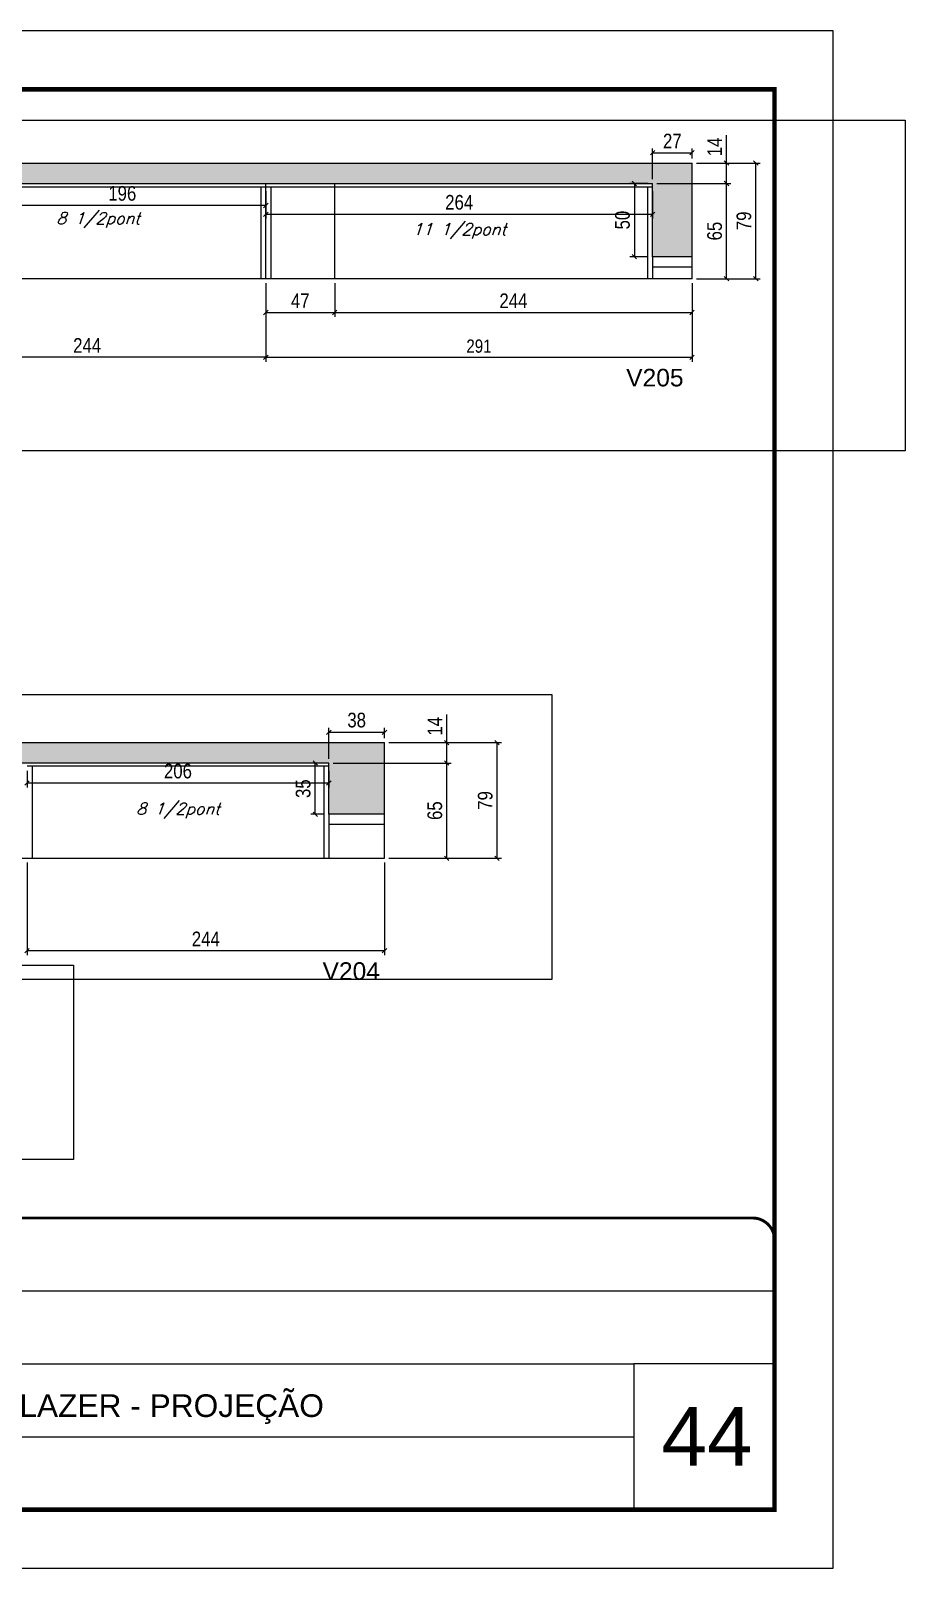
# Model space of a CAD drawing. Extents: x 2603 to 22413, y 1253 to 30260.
# Drawn here: x 8295 to 8892, y 17333 to 18383 of the extents above; entities that cross this region are included whole.
import ezdxf

# ---------------------------------------------------------------- set-up
doc = ezdxf.new("R2010")
doc.units = 0
doc.linetypes.add('CONTINUO', pattern=[0])
doc.linetypes.add('DASHED', pattern=[0.75, 0.5, -0.25])
for name, color, linetype in [('5', 5, 'Continuous'), ('COTA', 241, 'Continuous'), ('Painéis', 200, 'Continuous'), ('SARR_2.2x7', 40, 'Continuous'), ('SARR_3.5x7', 81, 'Continuous'), ('texto', 7, 'Continuous')]:
    doc.layers.add(name, color=color, linetype=linetype)
for name, color, linetype, lineweight in [('CARIMBO', 255, 'Continuous', 9), ('Folhas', 255, 'Continuous', 9), ('SARRAFO DE PRESSAO', 251, 'DASHED', 9)]:
    doc.layers.add(name, color=color, linetype=linetype, lineweight=lineweight)
doc.styles.add('ARIAL', font='arial.ttf')
doc.styles.add('COTA TECNICA', font='techl___.ttf', dxfattribs={"height": 10})
doc.styles.add('COTA TECNICA-50', font='techl___.ttf', dxfattribs={"height": 9})
doc.styles.add('Romans', font='romans.shx')
doc.styles.get("Standard").update_dxf_attribs({"font": 'arial.ttf'})
doc.styles.add('Tecnologia', font='')
doc.styles.get('Tecnologia').set_extended_font_data('Forgotten Futurist')
doc.dimstyles.new('COTA PAINEL-50', dxfattribs={"dimtxt": 9, "dimasz": 3, "dimexe": 3, "dimexo": 3, "dimgap": 3, "dimtad": 1, "dimdec": 1, "dimzin": 12, "dimdsep": 46, "dimtxsty": 'COTA TECNICA-50', "dimblk1": 'OBLIQUE', "dimblk2": 'OBLIQUE', "dimsah": 1, "dimcen": 0.9, "dimclrd": 4, "dimclre": 4, "dimclrt": 240, "dimadec": 1, "dimazin": 3, "dimtfac": 1, "dimtdec": 1, "dimtmove": 0, "dimatfit": 3, "dimfxl": 1, "dimtolj": 1, "dimtzin": 12, "dimarcsym": 0})
doc.dimstyles.new('PAINEL', dxfattribs={"dimtxt": 10, "dimasz": 3, "dimexe": 3, "dimexo": 3, "dimgap": 3, "dimtad": 1, "dimdec": 1, "dimzin": 12, "dimdsep": 46, "dimtxsty": 'COTA TECNICA', "dimblk1": 'OBLIQUE', "dimblk2": 'OBLIQUE', "dimsah": 1, "dimcen": 0.9, "dimclrd": 4, "dimclre": 4, "dimclrt": 240, "dimadec": 1, "dimazin": 3, "dimtfac": 1, "dimtdec": 1, "dimtmove": 0, "dimatfit": 3, "dimfxl": 1, "dimtolj": 1, "dimtzin": 12, "dimarcsym": 0})

# ---------------------------------------------------------------- blocks, each defined once
blk = doc.blocks.new('9999999999')
at = {"color": 30, "linetype": 'CONTINUO'}
for p, q in [((98564.6, 34230.2), (98564.6, 34429.4)), ((98564.6, 34379.6), (99584, 34379.6)), ((98564.6, 34329.8), (99488, 34329.8)), ((99584, 34329.8), (99488, 34329.8)), ((99488, 34329.8), (99488, 34230.2)), ((98564.6, 34280), (99488, 34280))]:
    blk.add_line(p, q, dxfattribs=at)
at = {"color": 30, "linetype": 'CONTINUO', "const_width": 2}
blk.add_lwpolyline([(99584, 34230.2), (99584, 34414.4, 0.414214), (99569, 34429.4), (98229, 34429.4, 0.414214), (98214, 34414.4), (98214, 34245.2, 0.414214), (98229, 34230.2), (99584, 34230.2)], format="xyb", dxfattribs=at)
at = {"layer": 'Folhas'}
blk.add_lwpolyline([(98139, 34190.2), (99624, 34190.2), (99624, 35240.2), (98139, 35240.2)], close=True, dxfattribs=at)
at = {"layer": 'Folhas', "color": 30, "const_width": 3}
blk.add_lwpolyline([(98214, 34230.2), (99584, 34230.2), (99584, 35200.2), (98214, 35200.2)], close=True, dxfattribs=at)
at = {"color": 7, "linetype": 'Continuous', "ltscale": 5, "style": 'ARIAL'}
for s, height, p in [('SCHWARTZ', 15.48, (98837.7, 34393.1)), ('GWT', 15.48, (98837.7, 34343.3)), ('BUSINESS CENTER E LAZER - PROJEÇÃO', 15.483, (98837.7, 34293.5)), ('NOVA SISTEMAS CONSTRUTIVOS', 11.059, (98263.2, 34267.2)), ('LATERAIS DE VIGAS', 15.483, (98837.7, 34243.7))]:
    blk.add_text(s, height=height, dxfattribs=at).set_placement(p)
at = {"layer": 'Folhas', "color": 7, "style": 'Tecnologia', "width": 1.5}
for s, p in [('CLIENTE:', (98573.7, 34397.2)), ('OBRA:', (98573.7, 34347.3)), ('PAVIMENTO:', (98573.7, 34297.5)), ('PROJETO:', (98573.7, 34247.7))]:
    blk.add_text(s, height=14, dxfattribs=at).set_placement(p)
blk = doc.blocks.new('_Oblique')
at = {"color": 0, "linetype": 'ByBlock', "lineweight": -2}
blk.add_line((-0.5, -0.5), (0.5, 0.5), dxfattribs=at)
blk = doc.blocks.new('*D371')
at = {"layer": 'COTA', "color": 4, "linetype": 'ByBlock', "lineweight": -2, "transparency": 16777216}
for p, q in [((8455.7, 18211.1), (8455.7, 18157.4)), ((8746.7, 18211.1), (8746.7, 18157.4)), ((8455.7, 18160.4), (8746.7, 18160.4))]:
    blk.add_line(p, q, dxfattribs=at)
at = {"layer": 'Defpoints', "color": 0, "linetype": 'ByBlock', "transparency": 16777216}
for p in [(8455.7, 18214.1), (8746.7, 18214.1), (8746.7, 18160.4)]:
    blk.add_point(p, dxfattribs=at)
at = {"layer": 'COTA', "color": 4, "linetype": 'ByBlock', "lineweight": -2, "transparency": 16777216, "xscale": 3, "yscale": 3, "zscale": 3, "rotation": 180}
blk.add_blockref('_Oblique', (8455.7, 18160.4), dxfattribs=at)
at = {"layer": 'COTA', "color": 4, "linetype": 'ByBlock', "lineweight": -2, "transparency": 16777216, "xscale": 3, "yscale": 3, "zscale": 3}
blk.add_blockref('_Oblique', (8746.7, 18160.4), dxfattribs=at)
at = {"layer": 'COTA', "color": 240, "linetype": 'ByBlock', "transparency": 16777216, "insert": (8601.2, 18168), "char_height": 9, "attachment_point": 5, "style": 'COTA TECNICA-50'}
blk.add_mtext('\\A1;291', dxfattribs=at)
blk = doc.blocks.new('*D2116')
at = {"layer": 'COTA', "color": 4, "linetype": 'ByBlock', "lineweight": -2, "transparency": 16777216}
for p, q in [((8211.7, 18211.1), (8211.7, 18157.4)), ((8455.7, 18211.1), (8455.7, 18157.4)), ((8455.7, 18160.4), (8211.7, 18160.4))]:
    blk.add_line(p, q, dxfattribs=at)
at = {"layer": 'Defpoints', "color": 0, "linetype": 'ByBlock', "transparency": 16777216}
for p in [(8211.7, 18214.1), (8455.7, 18214.1), (8211.7, 18160.4)]:
    blk.add_point(p, dxfattribs=at)
at = {"layer": 'COTA', "color": 4, "linetype": 'ByBlock', "lineweight": -2, "transparency": 16777216, "xscale": 3, "yscale": 3, "zscale": 3, "rotation": 180}
blk.add_blockref('_Oblique', (8211.7, 18160.4), dxfattribs=at)
at = {"layer": 'COTA', "color": 4, "linetype": 'ByBlock', "lineweight": -2, "transparency": 16777216, "xscale": 3, "yscale": 3, "zscale": 3}
blk.add_blockref('_Oblique', (8455.7, 18160.4), dxfattribs=at)
at = {"layer": 'COTA', "color": 240, "linetype": 'ByBlock', "transparency": 16777216, "insert": (8333.7, 18168.5), "char_height": 10, "attachment_point": 5, "style": 'COTA TECNICA'}
blk.add_mtext('\\A1;244', dxfattribs=at)
blk = doc.blocks.new('*D2120')
at = {"layer": 'COTA', "color": 4, "linetype": 'ByBlock', "lineweight": -2, "transparency": 16777216}
for p, q in [((8719.7, 18282.1), (8719.7, 18303.1)), ((8746.7, 18296.1), (8746.7, 18303.1)), ((8719.7, 18300.1), (8746.7, 18300.1))]:
    blk.add_line(p, q, dxfattribs=at)
at = {"layer": 'Defpoints', "color": 0, "linetype": 'ByBlock', "transparency": 16777216}
for p in [(8746.7, 18300.1), (8746.7, 18293.1), (8719.7, 18279.1)]:
    blk.add_point(p, dxfattribs=at)
at = {"layer": 'COTA', "color": 4, "linetype": 'ByBlock', "lineweight": -2, "transparency": 16777216, "xscale": 3, "yscale": 3, "zscale": 3, "rotation": 180}
blk.add_blockref('_Oblique', (8719.7, 18300.1), dxfattribs=at)
at = {"layer": 'COTA', "color": 4, "linetype": 'ByBlock', "lineweight": -2, "transparency": 16777216, "xscale": 3, "yscale": 3, "zscale": 3}
blk.add_blockref('_Oblique', (8746.7, 18300.1), dxfattribs=at)
at = {"layer": 'COTA', "color": 240, "linetype": 'ByBlock', "transparency": 16777216, "insert": (8733.2, 18308.1), "char_height": 10, "attachment_point": 5, "style": 'COTA TECNICA'}
blk.add_mtext('\\A1;27', dxfattribs=at)
blk = doc.blocks.new('*D2121')
at = {"layer": 'COTA', "color": 4, "linetype": 'ByBlock', "lineweight": -2, "transparency": 16777216}
for p, q in [((8716.7, 18279.1), (8704.3, 18279.1)), ((8707.3, 18279.1), (8707.3, 18229.1)), ((8716.7, 18229.1), (8704.3, 18229.1))]:
    blk.add_line(p, q, dxfattribs=at)
at = {"layer": 'Defpoints', "color": 0, "linetype": 'ByBlock', "transparency": 16777216}
for p in [(8719.7, 18279.1), (8707.3, 18229.1), (8719.7, 18229.1)]:
    blk.add_point(p, dxfattribs=at)
at = {"layer": 'COTA', "color": 4, "linetype": 'ByBlock', "lineweight": -2, "transparency": 16777216, "xscale": 3, "yscale": 3, "zscale": 3}
for p, rotation in [((8707.3, 18279.1), 90), ((8707.3, 18229.1), 270)]:
    blk.add_blockref('_Oblique', p, dxfattribs=dict(at, rotation=rotation))
at = {"layer": 'COTA', "color": 240, "linetype": 'ByBlock', "transparency": 16777216, "insert": (8699.2, 18254.1), "char_height": 10, "attachment_point": 5, "rotation": 90, "style": 'COTA TECNICA'}
blk.add_mtext('\\A1;50', dxfattribs=at)
blk = doc.blocks.new('*D2122')
at = {"layer": 'COTA', "color": 4, "linetype": 'ByBlock', "lineweight": -2, "transparency": 16777216}
for p, q in [((8722.7, 18279.1), (8773.2, 18279.1)), ((8770.2, 18214.1), (8770.2, 18279.1)), ((8749.7, 18214.1), (8773.2, 18214.1))]:
    blk.add_line(p, q, dxfattribs=at)
at = {"layer": 'Defpoints', "color": 0, "linetype": 'ByBlock', "transparency": 16777216}
for p in [(8719.7, 18279.1), (8770.2, 18279.1), (8746.7, 18214.1)]:
    blk.add_point(p, dxfattribs=at)
at = {"layer": 'COTA', "color": 4, "linetype": 'ByBlock', "lineweight": -2, "transparency": 16777216, "xscale": 3, "yscale": 3, "zscale": 3}
for p, rotation in [((8770.2, 18279.1), 90), ((8770.2, 18214.1), 270)]:
    blk.add_blockref('_Oblique', p, dxfattribs=dict(at, rotation=rotation))
at = {"layer": 'COTA', "color": 240, "linetype": 'ByBlock', "transparency": 16777216, "insert": (8762.1, 18246.6), "char_height": 10, "attachment_point": 5, "rotation": 90, "style": 'COTA TECNICA'}
blk.add_mtext('\\A1;65', dxfattribs=at)
blk = doc.blocks.new('*D2123')
at = {"layer": 'COTA', "color": 4, "linetype": 'ByBlock', "lineweight": -2, "transparency": 16777216}
for p, q in [((8770.2, 18293.1), (8770.2, 18312.2)), ((8749.7, 18293.1), (8773.2, 18293.1)), ((8770.2, 18279.1), (8770.2, 18293.1)), ((8722.7, 18279.1), (8773.2, 18279.1))]:
    blk.add_line(p, q, dxfattribs=at)
at = {"layer": 'Defpoints', "color": 0, "linetype": 'ByBlock', "transparency": 16777216}
for p in [(8746.7, 18293.1), (8770.2, 18293.1), (8719.7, 18279.1)]:
    blk.add_point(p, dxfattribs=at)
at = {"layer": 'COTA', "color": 4, "linetype": 'ByBlock', "lineweight": -2, "transparency": 16777216, "xscale": 3, "yscale": 3, "zscale": 3}
for p, rotation in [((8770.2, 18293.1), 90), ((8770.2, 18279.1), 270)]:
    blk.add_blockref('_Oblique', p, dxfattribs=dict(at, rotation=rotation))
at = {"layer": 'COTA', "color": 240, "linetype": 'ByBlock', "transparency": 16777216, "insert": (8762.1, 18304.1), "char_height": 10, "attachment_point": 5, "rotation": 90, "style": 'COTA TECNICA'}
blk.add_mtext('\\A1;14', dxfattribs=at)
blk = doc.blocks.new('*D372')
at = {"layer": 'COTA', "color": 4, "linetype": 'ByBlock', "lineweight": -2, "transparency": 16777216}
for p, q in [((8749.7, 18293.1), (8793.2, 18293.1)), ((8790.2, 18214.1), (8790.2, 18293.1)), ((8749.7, 18214.1), (8793.2, 18214.1))]:
    blk.add_line(p, q, dxfattribs=at)
at = {"layer": 'Defpoints', "color": 0, "linetype": 'ByBlock', "transparency": 16777216}
for p in [(8746.7, 18293.1), (8790.2, 18293.1), (8746.7, 18214.1)]:
    blk.add_point(p, dxfattribs=at)
at = {"layer": 'COTA', "color": 4, "linetype": 'ByBlock', "lineweight": -2, "transparency": 16777216, "xscale": 3, "yscale": 3, "zscale": 3}
for p, rotation in [((8790.2, 18293.1), 90), ((8790.2, 18214.1), 270)]:
    blk.add_blockref('_Oblique', p, dxfattribs=dict(at, rotation=rotation))
at = {"layer": 'COTA', "color": 240, "linetype": 'ByBlock', "transparency": 16777216, "insert": (8782.1, 18253.6), "char_height": 10, "attachment_point": 5, "rotation": 90, "style": 'COTA TECNICA'}
blk.add_mtext('\\A1;79', dxfattribs=at)
blk = doc.blocks.new('*D2124')
at = {"layer": 'COTA', "color": 4, "linetype": 'ByBlock', "lineweight": -2, "transparency": 16777216}
for p, q in [((8455.7, 18211.1), (8455.7, 18188)), ((8502.7, 18211.1), (8502.7, 18188)), ((8455.7, 18191), (8502.7, 18191))]:
    blk.add_line(p, q, dxfattribs=at)
at = {"layer": 'Defpoints', "color": 0, "linetype": 'ByBlock', "transparency": 16777216}
for p in [(8455.7, 18214.1), (8502.7, 18214.1), (8502.7, 18191)]:
    blk.add_point(p, dxfattribs=at)
at = {"layer": 'COTA', "color": 4, "linetype": 'ByBlock', "lineweight": -2, "transparency": 16777216, "xscale": 3, "yscale": 3, "zscale": 3, "rotation": 180}
blk.add_blockref('_Oblique', (8455.7, 18191), dxfattribs=at)
at = {"layer": 'COTA', "color": 4, "linetype": 'ByBlock', "lineweight": -2, "transparency": 16777216, "xscale": 3, "yscale": 3, "zscale": 3}
blk.add_blockref('_Oblique', (8502.7, 18191), dxfattribs=at)
at = {"layer": 'COTA', "color": 240, "linetype": 'ByBlock', "transparency": 16777216, "insert": (8479.2, 18199), "char_height": 10, "attachment_point": 5, "style": 'COTA TECNICA'}
blk.add_mtext('\\A1;47', dxfattribs=at)
blk = doc.blocks.new('*D2125')
at = {"layer": 'COTA', "color": 4, "linetype": 'ByBlock', "lineweight": -2, "transparency": 16777216}
for p, q in [((8502.7, 18211.1), (8502.7, 18188)), ((8746.7, 18211.1), (8746.7, 18188)), ((8502.7, 18191), (8746.7, 18191))]:
    blk.add_line(p, q, dxfattribs=at)
at = {"layer": 'Defpoints', "color": 0, "linetype": 'ByBlock', "transparency": 16777216}
for p in [(8502.7, 18214.1), (8746.7, 18214.1), (8746.7, 18191)]:
    blk.add_point(p, dxfattribs=at)
at = {"layer": 'COTA', "color": 4, "linetype": 'ByBlock', "lineweight": -2, "transparency": 16777216, "xscale": 3, "yscale": 3, "zscale": 3, "rotation": 180}
blk.add_blockref('_Oblique', (8502.7, 18191), dxfattribs=at)
at = {"layer": 'COTA', "color": 4, "linetype": 'ByBlock', "lineweight": -2, "transparency": 16777216, "xscale": 3, "yscale": 3, "zscale": 3}
blk.add_blockref('_Oblique', (8746.7, 18191), dxfattribs=at)
at = {"layer": 'COTA', "color": 240, "linetype": 'ByBlock', "transparency": 16777216, "insert": (8624.7, 18199), "char_height": 10, "attachment_point": 5, "style": 'COTA TECNICA'}
blk.add_mtext('\\A1;244', dxfattribs=at)
blk = doc.blocks.new('*D2090')
at = {"layer": 'COTA', "color": 4, "linetype": 'ByBlock', "lineweight": -2, "transparency": 16777216}
for p, q in [((8292.7, 17815.3), (8292.7, 17752.2)), ((8536.7, 17815.3), (8536.7, 17752.2)), ((8292.7, 17755.2), (8536.7, 17755.2))]:
    blk.add_line(p, q, dxfattribs=at)
at = {"layer": 'Defpoints', "color": 0, "linetype": 'ByBlock', "transparency": 16777216}
for p in [(8292.7, 17818.3), (8536.7, 17818.3), (8536.7, 17755.2)]:
    blk.add_point(p, dxfattribs=at)
at = {"layer": 'COTA', "color": 4, "linetype": 'ByBlock', "lineweight": -2, "transparency": 16777216, "xscale": 3, "yscale": 3, "zscale": 3, "rotation": 180}
blk.add_blockref('_Oblique', (8292.7, 17755.2), dxfattribs=at)
at = {"layer": 'COTA', "color": 4, "linetype": 'ByBlock', "lineweight": -2, "transparency": 16777216, "xscale": 3, "yscale": 3, "zscale": 3}
blk.add_blockref('_Oblique', (8536.7, 17755.2), dxfattribs=at)
at = {"layer": 'COTA', "color": 240, "linetype": 'ByBlock', "transparency": 16777216, "insert": (8414.7, 17763.2), "char_height": 10, "attachment_point": 5, "style": 'COTA TECNICA'}
blk.add_mtext('\\A1;244', dxfattribs=at)
blk = doc.blocks.new('*D2098')
at = {"layer": 'COTA', "color": 4, "linetype": 'ByBlock', "lineweight": -2, "transparency": 16777216}
for p, q in [((8501.7, 17883.3), (8582.2, 17883.3)), ((8579.2, 17818.3), (8579.2, 17883.3)), ((8539.7, 17818.3), (8582.2, 17818.3))]:
    blk.add_line(p, q, dxfattribs=at)
at = {"layer": 'Defpoints', "color": 0, "linetype": 'ByBlock', "transparency": 16777216}
for p in [(8498.7, 17883.3), (8579.2, 17883.3), (8536.7, 17818.3)]:
    blk.add_point(p, dxfattribs=at)
at = {"layer": 'COTA', "color": 4, "linetype": 'ByBlock', "lineweight": -2, "transparency": 16777216, "xscale": 3, "yscale": 3, "zscale": 3}
for p, rotation in [((8579.2, 17883.3), 90), ((8579.2, 17818.3), 270)]:
    blk.add_blockref('_Oblique', p, dxfattribs=dict(at, rotation=rotation))
at = {"layer": 'COTA', "color": 240, "linetype": 'ByBlock', "transparency": 16777216, "insert": (8571.1, 17850.8), "char_height": 10, "attachment_point": 5, "rotation": 90, "style": 'COTA TECNICA'}
blk.add_mtext('\\A1;65', dxfattribs=at)
blk = doc.blocks.new('*D2099')
at = {"layer": 'COTA', "color": 4, "linetype": 'ByBlock', "lineweight": -2, "transparency": 16777216}
for p, q in [((8579.2, 17897.3), (8579.2, 17916.4)), ((8539.7, 17897.3), (8582.2, 17897.3)), ((8579.2, 17883.3), (8579.2, 17897.3)), ((8501.7, 17883.3), (8582.2, 17883.3))]:
    blk.add_line(p, q, dxfattribs=at)
at = {"layer": 'Defpoints', "color": 0, "linetype": 'ByBlock', "transparency": 16777216}
for p in [(8536.7, 17897.3), (8579.2, 17897.3), (8498.7, 17883.3)]:
    blk.add_point(p, dxfattribs=at)
at = {"layer": 'COTA', "color": 4, "linetype": 'ByBlock', "lineweight": -2, "transparency": 16777216, "xscale": 3, "yscale": 3, "zscale": 3}
for p, rotation in [((8579.2, 17897.3), 90), ((8579.2, 17883.3), 270)]:
    blk.add_blockref('_Oblique', p, dxfattribs=dict(at, rotation=rotation))
at = {"layer": 'COTA', "color": 240, "linetype": 'ByBlock', "transparency": 16777216, "insert": (8571.1, 17908.4), "char_height": 10, "attachment_point": 5, "rotation": 90, "style": 'COTA TECNICA'}
blk.add_mtext('\\A1;14', dxfattribs=at)
blk = doc.blocks.new('*D2100')
at = {"layer": 'COTA', "color": 4, "linetype": 'ByBlock', "lineweight": -2, "transparency": 16777216}
for p, q in [((8539.7, 17897.3), (8616.6, 17897.3)), ((8613.6, 17818.3), (8613.6, 17897.3)), ((8539.7, 17818.3), (8616.6, 17818.3))]:
    blk.add_line(p, q, dxfattribs=at)
at = {"layer": 'Defpoints', "color": 0, "linetype": 'ByBlock', "transparency": 16777216}
for p in [(8536.7, 17897.3), (8613.6, 17897.3), (8536.7, 17818.3)]:
    blk.add_point(p, dxfattribs=at)
at = {"layer": 'COTA', "color": 4, "linetype": 'ByBlock', "lineweight": -2, "transparency": 16777216, "xscale": 3, "yscale": 3, "zscale": 3}
for p, rotation in [((8613.6, 17897.3), 90), ((8613.6, 17818.3), 270)]:
    blk.add_blockref('_Oblique', p, dxfattribs=dict(at, rotation=rotation))
at = {"layer": 'COTA', "color": 240, "linetype": 'ByBlock', "transparency": 16777216, "insert": (8605.5, 17857.8), "char_height": 10, "attachment_point": 5, "rotation": 90, "style": 'COTA TECNICA'}
blk.add_mtext('\\A1;79', dxfattribs=at)
blk = doc.blocks.new('*D2147')
at = {"layer": 'COTA', "color": 4, "linetype": 'ByBlock', "lineweight": -2, "transparency": 16777216}
for p, q in [((8498.7, 17886.3), (8498.7, 17907.3)), ((8498.7, 17904.3), (8536.7, 17904.3)), ((8536.7, 17900.3), (8536.7, 17907.3))]:
    blk.add_line(p, q, dxfattribs=at)
at = {"layer": 'Defpoints', "color": 0, "linetype": 'ByBlock', "transparency": 16777216}
for p in [(8536.7, 17904.3), (8536.7, 17897.3), (8498.7, 17883.3)]:
    blk.add_point(p, dxfattribs=at)
at = {"layer": 'COTA', "color": 4, "linetype": 'ByBlock', "lineweight": -2, "transparency": 16777216, "xscale": 3, "yscale": 3, "zscale": 3, "rotation": 180}
blk.add_blockref('_Oblique', (8498.7, 17904.3), dxfattribs=at)
at = {"layer": 'COTA', "color": 4, "linetype": 'ByBlock', "lineweight": -2, "transparency": 16777216, "xscale": 3, "yscale": 3, "zscale": 3}
blk.add_blockref('_Oblique', (8536.7, 17904.3), dxfattribs=at)
at = {"layer": 'COTA', "color": 240, "linetype": 'ByBlock', "transparency": 16777216, "insert": (8517.7, 17912.6), "char_height": 10, "attachment_point": 5, "style": 'COTA TECNICA'}
blk.add_mtext('\\A1;38', dxfattribs=at)
blk = doc.blocks.new('*D2148')
at = {"layer": 'COTA', "color": 4, "linetype": 'ByBlock', "lineweight": -2, "transparency": 16777216}
for p, q in [((8495.7, 17883.3), (8486.4, 17883.3)), ((8489.4, 17848.3), (8489.4, 17883.3)), ((8495.7, 17848.3), (8486.4, 17848.3))]:
    blk.add_line(p, q, dxfattribs=at)
at = {"layer": 'Defpoints', "color": 0, "linetype": 'ByBlock', "transparency": 16777216}
for p in [(8489.4, 17883.3), (8498.7, 17883.3), (8498.7, 17848.3)]:
    blk.add_point(p, dxfattribs=at)
at = {"layer": 'COTA', "color": 4, "linetype": 'ByBlock', "lineweight": -2, "transparency": 16777216, "xscale": 3, "yscale": 3, "zscale": 3}
for p, rotation in [((8489.4, 17883.3), 90), ((8489.4, 17848.3), 270)]:
    blk.add_blockref('_Oblique', p, dxfattribs=dict(at, rotation=rotation))
at = {"layer": 'COTA', "color": 240, "linetype": 'ByBlock', "transparency": 16777216, "insert": (8481.2, 17865.8), "char_height": 10, "attachment_point": 5, "rotation": 90, "style": 'COTA TECNICA'}
blk.add_mtext('\\A1;35', dxfattribs=at)
blk = doc.blocks.new('*D3279')
at = {"layer": 'COTA', "color": 4, "lineweight": -2, "transparency": 16777216}
for p, q in [((8259.7, 18273.9), (8259.7, 18261.1)), ((8455.7, 18273.9), (8455.7, 18261.1)), ((8455.7, 18264.1), (8259.7, 18264.1))]:
    blk.add_line(p, q, dxfattribs=at)
at = {"layer": 'Defpoints', "color": 0, "transparency": 16777216}
for p in [(8259.7, 18276.9), (8455.7, 18276.9), (8259.7, 18264.1)]:
    blk.add_point(p, dxfattribs=at)
at = {"layer": 'COTA', "color": 4, "lineweight": -2, "transparency": 16777216, "xscale": 3, "yscale": 3, "zscale": 3, "rotation": 180}
blk.add_blockref('_Oblique', (8259.7, 18264.1), dxfattribs=at)
at = {"layer": 'COTA', "color": 4, "lineweight": -2, "transparency": 16777216, "xscale": 3, "yscale": 3, "zscale": 3}
blk.add_blockref('_Oblique', (8455.7, 18264.1), dxfattribs=at)
at = {"layer": 'COTA', "color": 240, "transparency": 16777216, "insert": (8357.7, 18272.3), "char_height": 10, "attachment_point": 5, "style": 'COTA TECNICA'}
blk.add_mtext('\\A1;196', dxfattribs=at)
blk = doc.blocks.new('*D3280')
at = {"layer": 'COTA', "color": 4, "lineweight": -2, "transparency": 16777216}
for p, q in [((8455.7, 18273.9), (8455.7, 18255.1)), ((8719.7, 18273.9), (8719.7, 18255.1)), ((8455.7, 18258.1), (8719.7, 18258.1))]:
    blk.add_line(p, q, dxfattribs=at)
at = {"layer": 'Defpoints', "color": 0, "transparency": 16777216}
for p in [(8455.7, 18276.9), (8719.7, 18276.9), (8719.7, 18258.1)]:
    blk.add_point(p, dxfattribs=at)
at = {"layer": 'COTA', "color": 4, "lineweight": -2, "transparency": 16777216, "xscale": 3, "yscale": 3, "zscale": 3, "rotation": 180}
blk.add_blockref('_Oblique', (8455.7, 18258.1), dxfattribs=at)
at = {"layer": 'COTA', "color": 4, "lineweight": -2, "transparency": 16777216, "xscale": 3, "yscale": 3, "zscale": 3}
blk.add_blockref('_Oblique', (8719.7, 18258.1), dxfattribs=at)
at = {"layer": 'COTA', "color": 240, "transparency": 16777216, "insert": (8587.7, 18266.2), "char_height": 10, "attachment_point": 5, "style": 'COTA TECNICA'}
blk.add_mtext('\\A1;264', dxfattribs=at)
blk = doc.blocks.new('*D3295')
at = {"layer": 'COTA', "color": 4, "lineweight": -2, "transparency": 16777216}
for p, q in [((8292.7, 17878.1), (8292.7, 17866.7)), ((8498.7, 17878.1), (8498.7, 17866.7)), ((8292.7, 17869.7), (8498.7, 17869.7))]:
    blk.add_line(p, q, dxfattribs=at)
at = {"layer": 'Defpoints', "color": 0, "transparency": 16777216}
for p in [(8292.7, 17881.1), (8498.7, 17881.1), (8498.7, 17869.7)]:
    blk.add_point(p, dxfattribs=at)
at = {"layer": 'COTA', "color": 4, "lineweight": -2, "transparency": 16777216, "xscale": 3, "yscale": 3, "zscale": 3, "rotation": 180}
blk.add_blockref('_Oblique', (8292.7, 17869.7), dxfattribs=at)
at = {"layer": 'COTA', "color": 4, "lineweight": -2, "transparency": 16777216, "xscale": 3, "yscale": 3, "zscale": 3}
blk.add_blockref('_Oblique', (8498.7, 17869.7), dxfattribs=at)
at = {"layer": 'COTA', "color": 240, "transparency": 16777216, "insert": (8395.7, 17877.8), "char_height": 10, "attachment_point": 5, "style": 'COTA TECNICA'}
blk.add_mtext('\\A1;206', dxfattribs=at)

msp = doc.modelspace()

# ---------------------------------------------------------------- hatches: boundary and pattern name
at = {"layer": 'COTA', "linetype": 'ByBlock'}
h = msp.add_hatch(dxfattribs=at)
h.set_pattern_fill('AR-CONC', color=256, scale=0.03)
h.set_pattern_definition([(50, (-126416.7612, -5341.776), (5.46554007, -0.47817257), [0.5715, -6.2865]), (355, (-126416.761, -5341.776), (-1.05730264, 5.73170536), [0.4572, -5.02921753]), (100.4514447, (-126416.306, -5341.816), (4.40823741, 5.25353256), [0.48570026, -5.34270734]), (46.1842, (-126416.761, -5340.252), (8.13237123, -1.26126984), [0.85725, -9.42975]), (96.6355576, (-126416.0835, -5340.357), (7.122124, 7.42278374), [0.7285507, -8.01406824]), (351.184151, (-126416.761, -5340.252), (7.122124, 7.42278374), [0.685799, -7.54379196]), (21, (-126415.9992, -5340.633), (4.54843174, -3.06795595), [0.5715, -6.2865]), (326, (-126415.999, -5340.633), (1.85406085, 5.52563898), [0.4572, -5.0292]), (71.451445, (-126415.62, -5340.889), (6.40249258, 2.45768307), [0.48570026, -5.34269813]), (37.5, (-126416.7612, -5341.776), (0.092658098, 2.536651166), [0, -4.96824, 0, -5.1054, 0, -5.04825]), (7.5, (-126416.7612, -5341.776), (2.004589875, 3.005417245), [0, -2.91084, 0, -4.85394, 0, -1.92405]), (327.5, (-126418.4605, -5341.776), (4.067717855, -0.17186232), [0, -1.905, 0, -5.9436, 0, -7.8867]), (317.5, (-126419.2225, -5341.776), (4.44387544, 0.76279473), [0, -2.4765, 0, -3.94716, 0, -5.6007])])
h.paths.add_polyline_path([(7743.71, 18293.08), (7743.71, 18244.08), (7781.71, 18244.08), (7781.71, 18279.08), (8211.71, 18279.08), (8211.71, 18244.08), (8259.71, 18244.08), (8259.71, 18279.08), (8719.71, 18279.08), (8719.71, 18229.08), (8746.71, 18229.08), (8746.71, 18293.08)])
h = msp.add_hatch(dxfattribs=at)
h.set_pattern_fill('AR-CONC', color=256, scale=0.03)
h.set_pattern_definition([(50, (-126418.0314, -5365.68), (5.46554007, -0.47817257), [0.5715, -6.2865]), (355, (-126418.0314, -5365.68), (-1.05730264, 5.73170536), [0.4572, -5.02921753]), (100.4514447, (-126417.576, -5365.7196), (4.40823741, 5.25353256), [0.48570026, -5.34270734]), (46.1842, (-126418.0314, -5364.156), (8.13237123, -1.26126984), [0.85725, -9.42975]), (96.6355576, (-126417.354, -5364.261), (7.122124, 7.42278374), [0.7285507, -8.01406824]), (351.184151, (-126418.031, -5364.156), (7.122124, 7.42278374), [0.685799, -7.54379196]), (21, (-126417.2694, -5364.537), (4.54843174, -3.06795595), [0.5715, -6.2865]), (326, (-126417.2694, -5364.537), (1.85406085, 5.52563898), [0.4572, -5.0292]), (71.451445, (-126416.8904, -5364.7924), (6.40249258, 2.45768307), [0.48570026, -5.34269813]), (37.5, (-126418.0314, -5365.6798), (0.092658098, 2.536651166), [0, -4.96824, 0, -5.1054, 0, -5.04825]), (7.5, (-126418.0314, -5365.6798), (2.004589875, 3.005417245), [0, -2.91084, 0, -4.85394, 0, -1.92405]), (327.5, (-126419.7307, -5365.6798), (4.067717855, -0.17186232), [0, -1.905, 0, -5.9436, 0, -7.8867]), (317.5, (-126420.4927, -5365.6798), (4.44387544, 0.76279473), [0, -2.4765, 0, -3.94716, 0, -5.6007])])
h.paths.add_polyline_path([(8536.71, 17897.33), (8011.71, 17897.33), (8011.71, 17882.33), (7743.71, 17882.33), (7743.71, 17866.33), (8011.71, 17866.33), (8011.71, 17833.33), (8038.71, 17833.33), (8038.71, 17883.33), (8498.71, 17883.33), (8498.71, 17848.33), (8536.71, 17848.33)])

# ---------------------------------------------------------------- linework, layer by layer
for p, q in [((7743.71, 18293.08), (8746.71, 18293.08)), ((8746.71, 18229.08), (8746.71, 18293.08)), ((8719.71, 18229.08), (8719.71, 18214.08)), ((8011.71, 17897.33), (8536.71, 17897.33)), ((8536.71, 17848.33), (8536.71, 17897.33))]:
    msp.add_line(p, q, dxfattribs=at)
at = {"layer": 'COTA'}
for points in [[(8155.41, 18322.28), (8892.21, 18322.28), (8892.21, 18096.55), (8155.41, 18096.55)], [(7971.82, 17930.05), (8650.86, 17930.05), (8650.86, 17735.57), (7971.82, 17735.57)], [(7674.79, 17745.31), (8324.34, 17745.31), (8324.34, 17612.52), (7674.79, 17612.52)]]:
    msp.add_lwpolyline(points, close=True, dxfattribs=at)
at = {"layer": 'Painéis', "linetype": 'Continuous'}
for p, q in [((8259.71, 18279.08), (8719.71, 18279.08)), ((8455.71, 18214.08), (8455.71, 18279.08)), ((8502.71, 18214.08), (8502.71, 18279.08)), ((8719.71, 18229.08), (8719.71, 18279.08)), ((8746.71, 18229.08), (8719.71, 18229.08)), ((8746.71, 18214.08), (8746.71, 18229.08)), ((8746.71, 18214.08), (8211.71, 18214.08)), ((8498.71, 17883.33), (8038.71, 17883.33)), ((8498.71, 17848.33), (8498.71, 17883.33)), ((8536.71, 17848.33), (8498.71, 17848.33)), ((8536.71, 17818.33), (8536.71, 17848.33)), ((8011.71, 17818.33), (8536.71, 17818.33))]:
    msp.add_line(p, q, dxfattribs=at)
at = {"layer": 'SARR_2.2x7', "linetype": 'Continuous'}
for p, q in [((8259.71, 18276.88), (8455.71, 18276.88)), ((8455.71, 18276.88), (8719.71, 18276.88)), ((8746.71, 18222.08), (8719.71, 18222.08)), ((8498.71, 17881.13), (8292.71, 17881.13)), ((8536.71, 17841.33), (8498.71, 17841.33))]:
    msp.add_line(p, q, dxfattribs=at)
at = {"layer": 'SARR_3.5x7'}
for p, q in [((8452.21, 18276.88), (8452.21, 18214.08)), ((8459.21, 18276.88), (8459.21, 18214.08)), ((8716.21, 18276.88), (8716.21, 18214.08)), ((8296.21, 17881.13), (8296.21, 17818.33)), ((8495.21, 17881.13), (8495.21, 17818.33)), ((8498.71, 17848.33), (8498.71, 17818.33))]:
    msp.add_line(p, q, dxfattribs=at)

# ---------------------------------------------------------------- block references
at = {"layer": 'SARRAFO DE PRESSAO', "color": 6, "linetype": 'ByBlock'}
msp.add_blockref('9999999999', (-90781.01, -16856.78), dxfattribs=at)

# ---------------------------------------------------------------- texts
at = {"layer": '5', "linetype": 'Continuous'}
for s, rotation, p in [('V205', 359.99996, (8701.71, 18140.53)), ('V204', 0.00004, (8494.43, 17735.27))]:
    msp.add_text(s, height=12, rotation=rotation, dxfattribs=at).set_placement(p)
at = {"layer": 'CARIMBO', "style": 'ARIAL'}
msp.add_text('44', height=40, dxfattribs=at).set_placement((8725.83, 17403.57))
at = {"layer": 'texto', "color": 2, "char_height": 8, "attachment_point": 5, "style": 'Romans'}
for s, insert in [('{\\Q19;\\C256;8 1/2pont}', (8341.21, 18254.08)), ('{\\Q19;\\C256;11 1/2pont}', (8587.71, 18246.58)), ('{\\Q19;\\C256;8 1/2pont}', (8395.71, 17850.83))]:
    msp.add_mtext(s, dxfattribs=dict(at, insert=insert))

# ---------------------------------------------------------------- dimensions: what is measured, and where the dimension line sits
at = {"layer": 'COTA', "linetype": 'ByBlock'}
for base, p1, p2, picture, middle in [((8746.71, 18300.08), (8719.71, 18279.08), (8746.71, 18293.08), '*D2120', (8733.21, 18308.15)), ((8502.71, 18190.97), (8455.71, 18214.08), (8502.71, 18214.08), '*D2124', (8479.21, 18199.04)), ((8536.71, 17904.32), (8498.71, 17883.33), (8536.71, 17897.33), '*D2147', (8517.71, 17912.56)), ((8536.71, 17755.17), (8292.71, 17818.33), (8536.71, 17818.33), '*D2090', (8414.71, 17763.24))]:
    dim = msp.add_linear_dim(base=base, p1=p1, p2=p2, dimstyle='PAINEL', dxfattribs=at)
    dim.commit()
    dim.dimension.update_dxf_attribs({"geometry": picture, "text_midpoint": middle})
for base, p1, p2, angle, picture, middle in [((8770.19, 18293.08), (8719.71, 18279.08), (8746.71, 18293.08), 90, '*D2123', (8762.12, 18304.14)), ((8790.18, 18293.08), (8746.71, 18214.08), (8746.71, 18293.08), 90, '*D372', (8782.07, 18253.58)), ((8707.29, 18229.08), (8719.71, 18279.08), (8719.71, 18229.08), 90, '*D2121', (8699.18, 18254.08)), ((8770.19, 18279.08), (8746.71, 18214.08), (8719.71, 18279.08), 90, '*D2122', (8762.08, 18246.58)), ((8211.71, 18160.43), (8455.71, 18214.08), (8211.71, 18214.08), 180, '*D2116', (8333.71, 18168.5)), ((8579.2, 17897.33), (8498.71, 17883.33), (8536.71, 17897.33), 90, '*D2099', (8571.12, 17908.39)), ((8613.64, 17897.33), (8536.71, 17818.33), (8536.71, 17897.33), 90, '*D2100', (8605.53, 17857.83)), ((8489.43, 17883.33), (8498.71, 17848.33), (8498.71, 17883.33), 90, '*D2148', (8481.21, 17865.83)), ((8579.2, 17883.33), (8536.71, 17818.33), (8498.71, 17883.33), 90, '*D2098', (8571.09, 17850.83))]:
    dim = msp.add_linear_dim(base=base, p1=p1, p2=p2, angle=angle, dimstyle='PAINEL', dxfattribs=at)
    dim.commit()
    dim.dimension.update_dxf_attribs({"geometry": picture, "text_midpoint": middle})
at = {"layer": 'COTA'}
for base, p1, p2, picture, middle in [((8259.71, 18264.14), (8455.71, 18276.88), (8259.71, 18276.88), '*D3279', (8357.71, 18272.27)), ((8719.71, 18258.09), (8455.71, 18276.88), (8719.71, 18276.88), '*D3280', (8587.71, 18266.19)), ((8498.71, 17869.72), (8292.71, 17881.13), (8498.71, 17881.13), '*D3295', (8395.71, 17877.82))]:
    dim = msp.add_linear_dim(base=base, p1=p1, p2=p2, dimstyle='PAINEL', dxfattribs=at)
    dim.commit()
    dim.dimension.update_dxf_attribs({"geometry": picture, "text_midpoint": middle})
at = {"layer": 'COTA', "linetype": 'ByBlock'}
dim = msp.add_linear_dim(base=(8746.71, 18160.43), p1=(8455.71, 18214.08), p2=(8746.71, 18214.08), angle=180, dimstyle='COTA PAINEL-50', override={"dimarcsym": 1}, dxfattribs=at)
dim.commit()
dim.dimension.update_dxf_attribs({"geometry": '*D371', "text_midpoint": (8601.21, 18168.01)})
dim = msp.add_linear_dim(base=(8746.71, 18190.97), p1=(8502.71, 18214.08), p2=(8746.71, 18214.08), dimstyle='PAINEL', override={"dimtmove": 1}, dxfattribs=at)
dim.commit()
dim.dimension.update_dxf_attribs({"geometry": '*D2125', "text_midpoint": (8624.71, 18199.04)})

doc.saveas('drawing.dxf')
